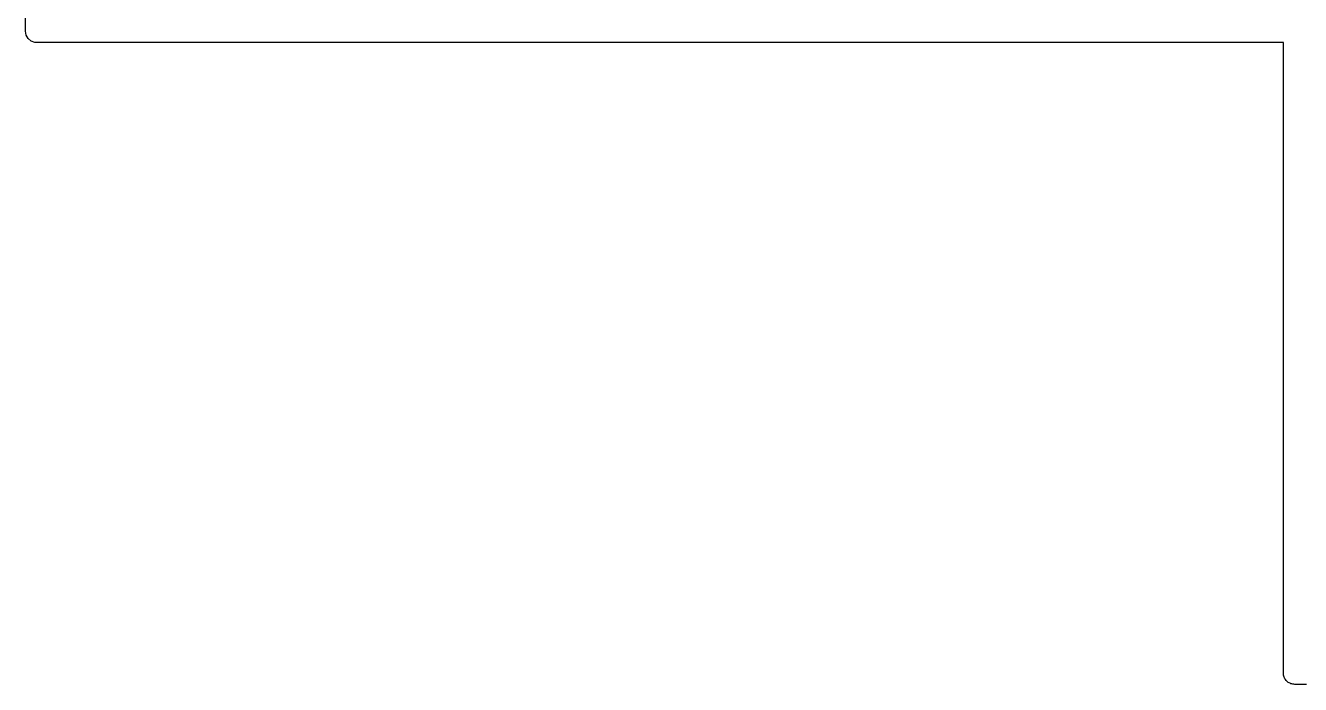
# Model space of a CAD drawing. Extents: x 10 to 287, y -200 to -10.
# Drawn here: x 119.66 to 130.86, y -64.92 to -59.13 of the extents above; entities that cross this region are included whole.
import ezdxf

# ---------------------------------------------------------------- set-up
doc = ezdxf.new("R2010")
doc.units = 0
doc.header["$MEASUREMENT"] = 0
doc.layers.add('BLACK', color=7, linetype='CONTINUOUS')

msp = doc.modelspace()

# ---------------------------------------------------------------- linework, layer by layer
at = {"layer": 'Black'}
for p, q in [((119.661, -59.182), (119.661, -37.719)), ((119.667, -59.2162), (119.661, -59.182)), ((119.684, -59.2463), (119.667, -59.2162)), ((119.711, -59.2686), (119.684, -59.2463)), ((119.744, -59.2805), (119.711, -59.2686)), ((119.778, -59.2805), (119.744, -59.2805)), ((119.786, -59.282), (119.778, -59.2805)), ((130.71, -59.282), (119.786, -59.282)), ((130.71, -64.8208), (130.71, -59.282)), ((130.712, -64.8294), (130.71, -64.8208)), ((130.712, -64.8382), (130.712, -64.8294)), ((130.715, -64.8464), (130.712, -64.8382)), ((130.716, -64.855), (130.715, -64.8464)), ((130.72, -64.8626), (130.716, -64.855)), ((130.723, -64.8708), (130.72, -64.8626)), ((130.729, -64.8775), (130.723, -64.8708)), ((130.733, -64.8851), (130.729, -64.8775)), ((130.74, -64.8907), (130.733, -64.8851)), ((130.746, -64.8974), (130.74, -64.8907)), ((130.753, -64.9018), (130.746, -64.8974)), ((130.76, -64.9074), (130.753, -64.9018)), ((130.768, -64.9104), (130.76, -64.9074)), ((130.776, -64.9148), (130.768, -64.9104)), ((130.784, -64.9163), (130.776, -64.9148)), ((130.793, -64.9193), (130.784, -64.9163)), ((130.801, -64.9193), (130.793, -64.9193)), ((130.81, -64.9208), (130.801, -64.9193)), ((130.912, -64.9208), (130.81, -64.9208))]:
    msp.add_line(p, q, dxfattribs=at)

doc.saveas('drawing.dxf')
